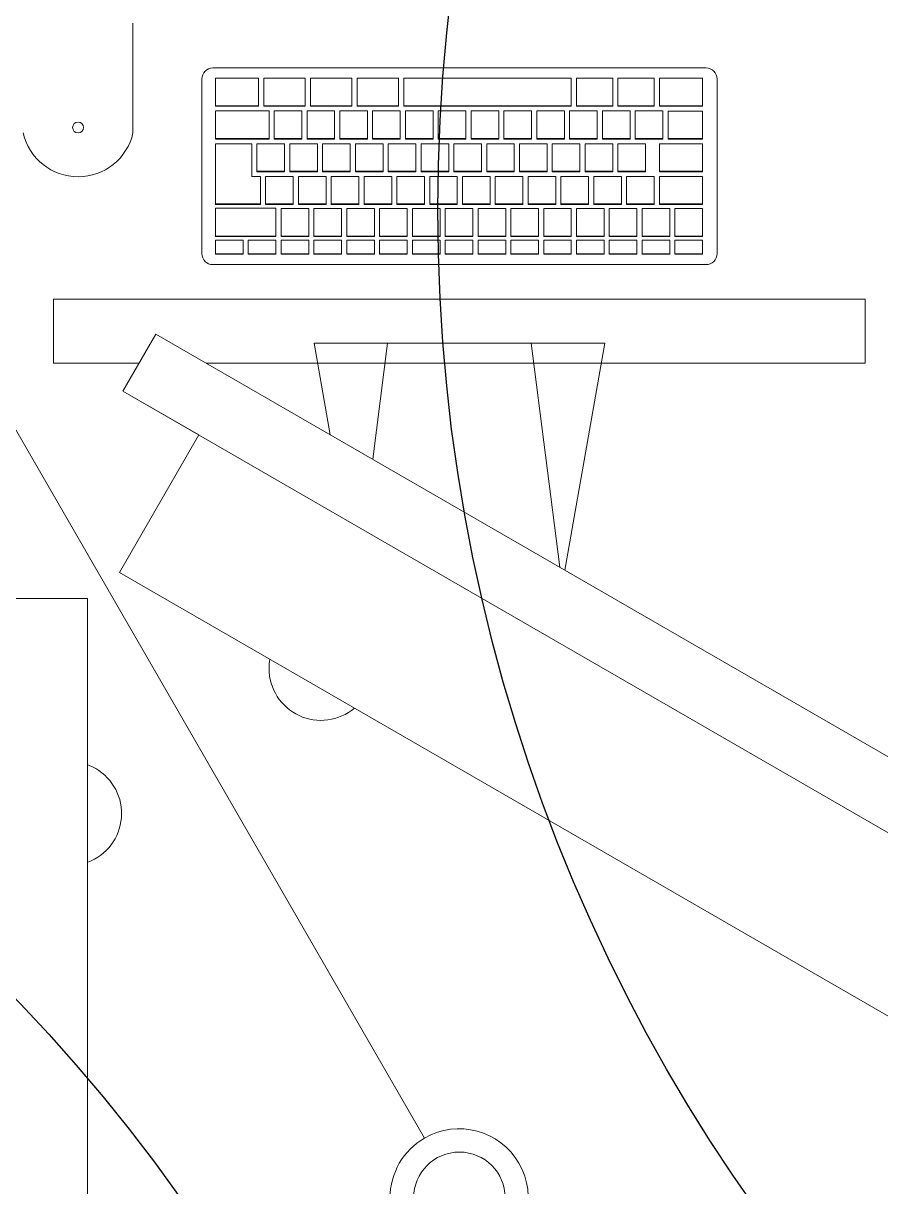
# Model space of a CAD drawing. Header units: millimetres. Extents: x 155920 to 295199, y -4084 to 97293.
# Drawn here: x 176446 to 176942, y 23901 to 24574 of the extents above; entities that cross this region are included whole.
import ezdxf

# ---------------------------------------------------------------- set-up
doc = ezdxf.new("R2010")
doc.units = ezdxf.units.MM
doc.header["$MEASUREMENT"] = 0
for name, color, linetype, lineweight in [('A-GENM', 8, 'CONTINUOUS', 9), ('E-ELEC-EQPM', 8, 'CONTINUOUS', 9), ('I-FURN', 8, 'CONTINUOUS', 9)]:
    doc.layers.add(name, color=color, linetype=linetype, lineweight=lineweight)
doc.layers.add('Social Distancing', color=7, linetype='CONTINUOUS')

msp = doc.modelspace()

# ---------------------------------------------------------------- linework, layer by layer
at = {"layer": 'A-GENM'}
for p, q in [((176509.38, 24510.63), (176509.38, 24574.13)), ((176841.14, 24548.25), (176555.6, 24548.25)), ((176549.25, 24541.9), (176549.25, 24440.74)), ((176582.14, 24542.26), (176557.14, 24542.26)), ((176557.14, 24542.26), (176557.14, 24526.33)), ((176582.14, 24526.33), (176582.14, 24542.26)), ((176609.14, 24542.26), (176585.14, 24542.26)), ((176585.14, 24542.26), (176585.14, 24526.33)), ((176609.14, 24526.33), (176609.14, 24542.26)), ((176636.14, 24542.26), (176612.14, 24542.26)), ((176612.14, 24542.26), (176612.14, 24526.33)), ((176636.14, 24526.33), (176636.14, 24542.26)), ((176663.14, 24542.26), (176639.14, 24542.26)), ((176639.14, 24542.26), (176639.14, 24526.33)), ((176663.14, 24526.33), (176663.14, 24542.26)), ((176666.14, 24542.26), (176666.14, 24526.33)), ((176763.14, 24542.26), (176666.14, 24542.26)), ((176763.14, 24526.33), (176763.14, 24542.26)), ((176766.14, 24542.26), (176766.14, 24526.33)), ((176787.14, 24542.26), (176766.14, 24542.26)), ((176787.14, 24526.33), (176787.14, 24542.26)), ((176790.14, 24542.26), (176790.14, 24526.33)), ((176811.14, 24542.26), (176790.14, 24542.26)), ((176811.14, 24526.33), (176811.14, 24542.26)), ((176814.14, 24542.26), (176814.14, 24526.33)), ((176839.14, 24542.26), (176814.14, 24542.26)), ((176839.14, 24526.33), (176839.14, 24542.26)), ((176847.49, 24440.74), (176847.49, 24541.9)), ((176557.14, 24526.33), (176582.14, 24526.33)), ((176557.14, 24526.05), (176557.14, 24526.33)), ((176582.14, 24526.05), (176557.14, 24526.05)), ((176582.14, 24526.05), (176582.14, 24526.33)), ((176585.14, 24526.33), (176609.14, 24526.33)), ((176585.14, 24526.05), (176585.14, 24526.33)), ((176609.14, 24526.05), (176585.14, 24526.05)), ((176609.14, 24526.05), (176609.14, 24526.33)), ((176612.14, 24526.33), (176636.14, 24526.33)), ((176612.14, 24526.05), (176612.14, 24526.33)), ((176636.14, 24526.05), (176612.14, 24526.05)), ((176636.14, 24526.05), (176636.14, 24526.33)), ((176639.14, 24526.33), (176663.14, 24526.33)), ((176639.14, 24526.05), (176639.14, 24526.33)), ((176663.14, 24526.05), (176639.14, 24526.05)), ((176663.14, 24526.05), (176663.14, 24526.33)), ((176666.14, 24526.33), (176763.14, 24526.33)), ((176666.14, 24526.05), (176666.14, 24526.33)), ((176763.14, 24526.05), (176666.14, 24526.05)), ((176763.14, 24526.05), (176763.14, 24526.33)), ((176766.14, 24526.33), (176787.14, 24526.33)), ((176766.14, 24526.05), (176766.14, 24526.33)), ((176787.14, 24526.05), (176766.14, 24526.05)), ((176787.14, 24526.05), (176787.14, 24526.33)), ((176790.14, 24526.33), (176811.14, 24526.33)), ((176790.14, 24526.05), (176790.14, 24526.33)), ((176811.14, 24526.05), (176790.14, 24526.05)), ((176811.14, 24526.05), (176811.14, 24526.33)), ((176814.14, 24526.33), (176839.14, 24526.33)), ((176814.14, 24526.05), (176814.14, 24526.33)), ((176839.14, 24526.05), (176814.14, 24526.05)), ((176839.14, 24526.05), (176839.14, 24526.33)), ((176557.14, 24523.36), (176557.14, 24507.4)), ((176588.14, 24523.36), (176557.14, 24523.36)), ((176588.14, 24507.4), (176588.14, 24523.36)), ((176591.14, 24523.36), (176591.14, 24507.4)), ((176607.14, 24523.36), (176591.14, 24523.36)), ((176607.14, 24507.4), (176607.14, 24523.36)), ((176610.14, 24523.36), (176610.14, 24507.4)), ((176626.14, 24523.36), (176610.14, 24523.36)), ((176626.14, 24507.4), (176626.14, 24523.36)), ((176629.14, 24523.36), (176629.14, 24507.4)), ((176645.14, 24523.36), (176629.14, 24523.36)), ((176645.14, 24507.4), (176645.14, 24523.36)), ((176648.14, 24523.36), (176648.14, 24507.4)), ((176664.14, 24523.36), (176648.14, 24523.36)), ((176664.14, 24507.4), (176664.14, 24523.36)), ((176667.14, 24523.36), (176667.14, 24507.4)), ((176683.14, 24523.36), (176667.14, 24523.36)), ((176683.14, 24507.4), (176683.14, 24523.36)), ((176686.14, 24523.36), (176686.14, 24507.4)), ((176702.14, 24523.36), (176686.14, 24523.36)), ((176702.14, 24507.4), (176702.14, 24523.36)), ((176705.14, 24523.36), (176705.14, 24507.4)), ((176721.14, 24523.36), (176705.14, 24523.36)), ((176721.14, 24507.4), (176721.14, 24523.36)), ((176724.14, 24523.36), (176724.14, 24507.4)), ((176740.14, 24523.36), (176724.14, 24523.36)), ((176740.14, 24507.4), (176740.14, 24523.36)), ((176743.14, 24523.36), (176743.14, 24507.4)), ((176759.14, 24523.36), (176743.14, 24523.36)), ((176759.14, 24507.4), (176759.14, 24523.36)), ((176762.14, 24523.36), (176762.14, 24507.4)), ((176778.14, 24523.36), (176762.14, 24523.36)), ((176778.14, 24507.4), (176778.14, 24523.36)), ((176781.14, 24523.36), (176781.14, 24507.4)), ((176797.14, 24523.36), (176781.14, 24523.36)), ((176797.14, 24507.4), (176797.14, 24523.36)), ((176800.14, 24523.36), (176800.14, 24507.4)), ((176816.14, 24523.36), (176800.14, 24523.36)), ((176816.14, 24507.4), (176816.14, 24523.36)), ((176819.14, 24523.34), (176819.14, 24507.4)), ((176839.14, 24523.34), (176819.14, 24523.34)), ((176839.14, 24507.4), (176839.14, 24523.34)), ((176557.14, 24507.4), (176588.14, 24507.4)), ((176557.14, 24507.12), (176557.14, 24507.4)), ((176588.14, 24507.12), (176557.14, 24507.12)), ((176578.14, 24504.43), (176557.14, 24504.43)), ((176557.14, 24504.43), (176557.14, 24469.54)), ((176578.14, 24485.5), (176578.14, 24504.43)), ((176581.14, 24504.43), (176581.14, 24488.47)), ((176597.14, 24504.43), (176581.14, 24504.43)), ((176588.14, 24507.12), (176588.14, 24507.4)), ((176591.14, 24507.4), (176607.14, 24507.4)), ((176591.14, 24507.12), (176591.14, 24507.4)), ((176607.14, 24507.12), (176591.14, 24507.12)), ((176597.14, 24488.47), (176597.14, 24504.43)), ((176600.14, 24504.43), (176600.14, 24488.47)), ((176616.14, 24504.43), (176600.14, 24504.43)), ((176607.14, 24507.12), (176607.14, 24507.4)), ((176610.14, 24507.4), (176626.14, 24507.4)), ((176610.14, 24507.12), (176610.14, 24507.4)), ((176626.14, 24507.12), (176610.14, 24507.12)), ((176616.14, 24488.47), (176616.14, 24504.43)), ((176619.14, 24504.43), (176619.14, 24488.47)), ((176635.14, 24504.43), (176619.14, 24504.43)), ((176626.14, 24507.12), (176626.14, 24507.4)), ((176629.14, 24507.4), (176645.14, 24507.4)), ((176629.14, 24507.12), (176629.14, 24507.4)), ((176645.14, 24507.12), (176629.14, 24507.12)), ((176635.14, 24488.47), (176635.14, 24504.43)), ((176638.14, 24504.43), (176638.14, 24488.47)), ((176654.14, 24504.43), (176638.14, 24504.43)), ((176645.14, 24507.12), (176645.14, 24507.4)), ((176648.14, 24507.4), (176664.14, 24507.4)), ((176648.14, 24507.12), (176648.14, 24507.4)), ((176664.14, 24507.12), (176648.14, 24507.12)), ((176654.14, 24488.47), (176654.14, 24504.43)), ((176657.14, 24504.43), (176657.14, 24488.47)), ((176673.14, 24504.43), (176657.14, 24504.43)), ((176664.14, 24507.12), (176664.14, 24507.4)), ((176667.14, 24507.4), (176683.14, 24507.4)), ((176667.14, 24507.12), (176667.14, 24507.4)), ((176683.14, 24507.12), (176667.14, 24507.12)), ((176673.14, 24488.47), (176673.14, 24504.43)), ((176676.14, 24504.43), (176676.14, 24488.47)), ((176692.14, 24504.43), (176676.14, 24504.43)), ((176683.14, 24507.12), (176683.14, 24507.4)), ((176686.14, 24507.4), (176702.14, 24507.4)), ((176686.14, 24507.12), (176686.14, 24507.4)), ((176702.14, 24507.12), (176686.14, 24507.12)), ((176692.14, 24488.47), (176692.14, 24504.43)), ((176695.14, 24504.43), (176695.14, 24488.47)), ((176711.14, 24504.43), (176695.14, 24504.43)), ((176702.14, 24507.12), (176702.14, 24507.4)), ((176705.14, 24507.4), (176721.14, 24507.4)), ((176705.14, 24507.12), (176705.14, 24507.4)), ((176721.14, 24507.12), (176705.14, 24507.12)), ((176711.14, 24488.47), (176711.14, 24504.43)), ((176714.14, 24504.43), (176714.14, 24488.47)), ((176730.14, 24504.43), (176714.14, 24504.43)), ((176721.14, 24507.12), (176721.14, 24507.4)), ((176724.14, 24507.4), (176740.14, 24507.4)), ((176724.14, 24507.12), (176724.14, 24507.4)), ((176740.14, 24507.12), (176724.14, 24507.12)), ((176730.14, 24488.47), (176730.14, 24504.43)), ((176733.14, 24504.43), (176733.14, 24488.47)), ((176749.14, 24504.43), (176733.14, 24504.43)), ((176740.14, 24507.12), (176740.14, 24507.4)), ((176743.14, 24507.4), (176759.14, 24507.4)), ((176743.14, 24507.12), (176743.14, 24507.4)), ((176759.14, 24507.12), (176743.14, 24507.12)), ((176749.14, 24488.47), (176749.14, 24504.43)), ((176752.14, 24504.43), (176752.14, 24488.47)), ((176768.14, 24504.43), (176752.14, 24504.43)), ((176759.14, 24507.12), (176759.14, 24507.4)), ((176762.14, 24507.4), (176778.14, 24507.4)), ((176762.14, 24507.12), (176762.14, 24507.4)), ((176778.14, 24507.12), (176762.14, 24507.12)), ((176768.14, 24488.47), (176768.14, 24504.43)), ((176771.14, 24504.43), (176771.14, 24488.47)), ((176787.14, 24504.43), (176771.14, 24504.43)), ((176778.14, 24507.12), (176778.14, 24507.4)), ((176781.14, 24507.4), (176797.14, 24507.4)), ((176781.14, 24507.12), (176781.14, 24507.4)), ((176797.14, 24507.12), (176781.14, 24507.12)), ((176787.14, 24488.47), (176787.14, 24504.43)), ((176790.14, 24504.43), (176790.14, 24488.47)), ((176806.14, 24504.43), (176790.14, 24504.43)), ((176797.14, 24507.12), (176797.14, 24507.4)), ((176800.14, 24507.4), (176816.14, 24507.4)), ((176800.14, 24507.12), (176800.14, 24507.4)), ((176816.14, 24507.12), (176800.14, 24507.12)), ((176806.14, 24488.47), (176806.14, 24504.43)), ((176814.14, 24504.41), (176814.14, 24488.47)), ((176839.14, 24504.41), (176814.14, 24504.41)), ((176816.14, 24507.12), (176816.14, 24507.4)), ((176819.14, 24507.4), (176839.14, 24507.4)), ((176819.14, 24507.12), (176819.14, 24507.4)), ((176839.14, 24507.12), (176819.14, 24507.12)), ((176839.14, 24507.12), (176839.14, 24507.4)), ((176839.14, 24488.47), (176839.14, 24504.41)), ((176583.14, 24485.5), (176578.14, 24485.5)), ((176581.14, 24488.47), (176597.14, 24488.47)), ((176581.14, 24488.19), (176581.14, 24488.47)), ((176597.14, 24488.19), (176581.14, 24488.19)), ((176583.14, 24469.54), (176583.14, 24485.5)), ((176586.14, 24485.5), (176586.14, 24469.54)), ((176602.14, 24485.5), (176586.14, 24485.5)), ((176597.14, 24488.19), (176597.14, 24488.47)), ((176600.14, 24488.47), (176616.14, 24488.47)), ((176600.14, 24488.19), (176600.14, 24488.47)), ((176616.14, 24488.19), (176600.14, 24488.19)), ((176602.14, 24469.54), (176602.14, 24485.5)), ((176605.14, 24485.5), (176605.14, 24469.54)), ((176621.14, 24485.5), (176605.14, 24485.5)), ((176616.14, 24488.19), (176616.14, 24488.47)), ((176619.14, 24488.47), (176635.14, 24488.47)), ((176619.14, 24488.19), (176619.14, 24488.47)), ((176635.14, 24488.19), (176619.14, 24488.19)), ((176621.14, 24469.54), (176621.14, 24485.5)), ((176624.14, 24485.5), (176624.14, 24469.54)), ((176640.14, 24485.5), (176624.14, 24485.5)), ((176635.14, 24488.19), (176635.14, 24488.47)), ((176638.14, 24488.47), (176654.14, 24488.47)), ((176638.14, 24488.19), (176638.14, 24488.47)), ((176654.14, 24488.19), (176638.14, 24488.19)), ((176640.14, 24469.54), (176640.14, 24485.5)), ((176643.14, 24485.5), (176643.14, 24469.54)), ((176659.14, 24485.5), (176643.14, 24485.5)), ((176654.14, 24488.19), (176654.14, 24488.47)), ((176657.14, 24488.47), (176673.14, 24488.47)), ((176657.14, 24488.19), (176657.14, 24488.47)), ((176673.14, 24488.19), (176657.14, 24488.19)), ((176659.14, 24469.54), (176659.14, 24485.5)), ((176662.14, 24485.5), (176662.14, 24469.54)), ((176678.14, 24485.5), (176662.14, 24485.5)), ((176673.14, 24488.19), (176673.14, 24488.47)), ((176676.14, 24488.47), (176692.14, 24488.47)), ((176676.14, 24488.19), (176676.14, 24488.47)), ((176692.14, 24488.19), (176676.14, 24488.19)), ((176678.14, 24469.54), (176678.14, 24485.5)), ((176681.14, 24485.5), (176681.14, 24469.54)), ((176697.14, 24485.5), (176681.14, 24485.5)), ((176692.14, 24488.19), (176692.14, 24488.47)), ((176695.14, 24488.47), (176711.14, 24488.47)), ((176695.14, 24488.19), (176695.14, 24488.47)), ((176711.14, 24488.19), (176695.14, 24488.19)), ((176697.14, 24469.54), (176697.14, 24485.5)), ((176700.14, 24485.5), (176700.14, 24469.54)), ((176716.14, 24485.5), (176700.14, 24485.5)), ((176711.14, 24488.19), (176711.14, 24488.47)), ((176714.14, 24488.47), (176730.14, 24488.47)), ((176714.14, 24488.19), (176714.14, 24488.47)), ((176730.14, 24488.19), (176714.14, 24488.19)), ((176716.14, 24469.54), (176716.14, 24485.5)), ((176719.14, 24485.5), (176719.14, 24469.54)), ((176735.14, 24485.5), (176719.14, 24485.5)), ((176730.14, 24488.19), (176730.14, 24488.47)), ((176733.14, 24488.47), (176749.14, 24488.47)), ((176733.14, 24488.19), (176733.14, 24488.47)), ((176749.14, 24488.19), (176733.14, 24488.19)), ((176735.14, 24469.54), (176735.14, 24485.5)), ((176738.14, 24485.5), (176738.14, 24469.54)), ((176754.14, 24485.5), (176738.14, 24485.5)), ((176749.14, 24488.19), (176749.14, 24488.47)), ((176752.14, 24488.47), (176768.14, 24488.47)), ((176752.14, 24488.19), (176752.14, 24488.47)), ((176768.14, 24488.19), (176752.14, 24488.19)), ((176754.14, 24469.54), (176754.14, 24485.5)), ((176757.14, 24485.5), (176757.14, 24469.54)), ((176773.14, 24485.5), (176757.14, 24485.5)), ((176768.14, 24488.19), (176768.14, 24488.47)), ((176771.14, 24488.47), (176787.14, 24488.47)), ((176771.14, 24488.19), (176771.14, 24488.47)), ((176787.14, 24488.19), (176771.14, 24488.19)), ((176773.14, 24469.54), (176773.14, 24485.5)), ((176776.14, 24485.5), (176776.14, 24469.54)), ((176792.14, 24485.5), (176776.14, 24485.5)), ((176787.14, 24488.19), (176787.14, 24488.47)), ((176790.14, 24488.47), (176806.14, 24488.47)), ((176790.14, 24488.19), (176790.14, 24488.47)), ((176806.14, 24488.19), (176790.14, 24488.19)), ((176792.14, 24469.54), (176792.14, 24485.5)), ((176795.14, 24485.5), (176795.14, 24469.54)), ((176811.14, 24485.5), (176795.14, 24485.5)), ((176806.14, 24488.19), (176806.14, 24488.47)), ((176811.14, 24469.54), (176811.14, 24485.5)), ((176814.14, 24488.47), (176839.14, 24488.47)), ((176814.14, 24488.19), (176814.14, 24488.47)), ((176839.14, 24488.19), (176814.14, 24488.19)), ((176814.14, 24485.48), (176814.14, 24469.54)), ((176839.14, 24485.48), (176814.14, 24485.48)), ((176839.14, 24488.19), (176839.14, 24488.47)), ((176839.14, 24469.54), (176839.14, 24485.48)), ((176557.14, 24469.54), (176583.14, 24469.54)), ((176557.14, 24469.27), (176557.14, 24469.54)), ((176583.14, 24469.27), (176583.14, 24469.54)), ((176586.14, 24469.54), (176602.14, 24469.54)), ((176586.14, 24469.27), (176586.14, 24469.54)), ((176602.14, 24469.27), (176602.14, 24469.54)), ((176605.14, 24469.54), (176621.14, 24469.54)), ((176605.14, 24469.27), (176605.14, 24469.54)), ((176621.14, 24469.27), (176621.14, 24469.54)), ((176624.14, 24469.54), (176640.14, 24469.54)), ((176624.14, 24469.27), (176624.14, 24469.54)), ((176640.14, 24469.27), (176640.14, 24469.54)), ((176643.14, 24469.54), (176659.14, 24469.54)), ((176643.14, 24469.27), (176643.14, 24469.54)), ((176659.14, 24469.27), (176659.14, 24469.54)), ((176662.14, 24469.54), (176678.14, 24469.54)), ((176662.14, 24469.27), (176662.14, 24469.54)), ((176678.14, 24469.27), (176678.14, 24469.54)), ((176681.14, 24469.54), (176697.14, 24469.54)), ((176681.14, 24469.27), (176681.14, 24469.54)), ((176697.14, 24469.27), (176697.14, 24469.54)), ((176700.14, 24469.54), (176716.14, 24469.54)), ((176700.14, 24469.27), (176700.14, 24469.54)), ((176716.14, 24469.27), (176716.14, 24469.54)), ((176719.14, 24469.54), (176735.14, 24469.54)), ((176719.14, 24469.27), (176719.14, 24469.54)), ((176735.14, 24469.27), (176735.14, 24469.54)), ((176738.14, 24469.54), (176754.14, 24469.54)), ((176738.14, 24469.27), (176738.14, 24469.54)), ((176754.14, 24469.27), (176754.14, 24469.54)), ((176757.14, 24469.54), (176773.14, 24469.54)), ((176757.14, 24469.27), (176757.14, 24469.54)), ((176773.14, 24469.27), (176773.14, 24469.54)), ((176776.14, 24469.54), (176792.14, 24469.54)), ((176776.14, 24469.27), (176776.14, 24469.54)), ((176792.14, 24469.27), (176792.14, 24469.54)), ((176795.14, 24469.54), (176811.14, 24469.54)), ((176795.14, 24469.27), (176795.14, 24469.54)), ((176811.14, 24469.27), (176811.14, 24469.54)), ((176814.14, 24469.54), (176839.14, 24469.54)), ((176814.14, 24469.27), (176814.14, 24469.54)), ((176839.14, 24469.27), (176839.14, 24469.54)), ((176583.14, 24469.27), (176557.14, 24469.27)), ((176592.14, 24467.13), (176557.14, 24467.13)), ((176557.14, 24467.13), (176557.14, 24450.89)), ((176602.14, 24469.27), (176586.14, 24469.27)), ((176592.14, 24450.89), (176592.14, 24467.13)), ((176595.14, 24466.85), (176595.14, 24450.89)), ((176611.14, 24466.85), (176595.14, 24466.85)), ((176621.14, 24469.27), (176605.14, 24469.27)), ((176611.14, 24450.89), (176611.14, 24466.85)), ((176614.14, 24466.85), (176614.14, 24450.89)), ((176630.14, 24466.85), (176614.14, 24466.85)), ((176640.14, 24469.27), (176624.14, 24469.27)), ((176630.14, 24450.89), (176630.14, 24466.85)), ((176633.14, 24466.85), (176633.14, 24450.89)), ((176649.14, 24466.85), (176633.14, 24466.85)), ((176659.14, 24469.27), (176643.14, 24469.27)), ((176649.14, 24450.89), (176649.14, 24466.85)), ((176652.14, 24466.85), (176652.14, 24450.89)), ((176668.14, 24466.85), (176652.14, 24466.85)), ((176678.14, 24469.27), (176662.14, 24469.27)), ((176668.14, 24450.89), (176668.14, 24466.85)), ((176671.14, 24466.85), (176671.14, 24450.89)), ((176687.14, 24466.85), (176671.14, 24466.85)), ((176697.14, 24469.27), (176681.14, 24469.27)), ((176687.14, 24450.89), (176687.14, 24466.85)), ((176690.14, 24466.85), (176690.14, 24450.89)), ((176706.14, 24466.85), (176690.14, 24466.85)), ((176716.14, 24469.27), (176700.14, 24469.27)), ((176706.14, 24450.89), (176706.14, 24466.85)), ((176709.14, 24466.85), (176709.14, 24450.89)), ((176725.14, 24466.85), (176709.14, 24466.85)), ((176735.14, 24469.27), (176719.14, 24469.27)), ((176725.14, 24450.89), (176725.14, 24466.85)), ((176728.14, 24466.85), (176728.14, 24450.89)), ((176744.14, 24466.85), (176728.14, 24466.85)), ((176754.14, 24469.27), (176738.14, 24469.27)), ((176744.14, 24450.89), (176744.14, 24466.85)), ((176747.14, 24466.85), (176747.14, 24450.89)), ((176763.14, 24466.85), (176747.14, 24466.85)), ((176773.14, 24469.27), (176757.14, 24469.27)), ((176763.14, 24450.89), (176763.14, 24466.85)), ((176766.14, 24466.85), (176766.14, 24450.89)), ((176782.14, 24466.85), (176766.14, 24466.85)), ((176792.14, 24469.27), (176776.14, 24469.27)), ((176782.14, 24450.89), (176782.14, 24466.85)), ((176785.14, 24466.85), (176785.14, 24450.89)), ((176801.14, 24466.85), (176785.14, 24466.85)), ((176811.14, 24469.27), (176795.14, 24469.27)), ((176801.14, 24450.89), (176801.14, 24466.85)), ((176804.14, 24466.85), (176804.14, 24450.89)), ((176820.14, 24466.85), (176804.14, 24466.85)), ((176839.14, 24469.27), (176814.14, 24469.27)), ((176820.14, 24450.89), (176820.14, 24466.85)), ((176823.14, 24466.85), (176823.14, 24450.89)), ((176839.14, 24466.85), (176823.14, 24466.85)), ((176839.14, 24450.89), (176839.14, 24466.85)), ((176557.14, 24450.89), (176592.14, 24450.89)), ((176557.14, 24450.62), (176557.14, 24450.89)), ((176592.14, 24450.62), (176557.14, 24450.62)), ((176592.14, 24450.62), (176592.14, 24450.89)), ((176595.14, 24450.89), (176611.14, 24450.89)), ((176595.14, 24450.62), (176595.14, 24450.89)), ((176611.14, 24450.62), (176595.14, 24450.62)), ((176611.14, 24450.62), (176611.14, 24450.89)), ((176614.14, 24450.89), (176630.14, 24450.89)), ((176614.14, 24450.62), (176614.14, 24450.89)), ((176630.14, 24450.62), (176614.14, 24450.62)), ((176630.14, 24450.62), (176630.14, 24450.89)), ((176633.14, 24450.89), (176649.14, 24450.89)), ((176633.14, 24450.62), (176633.14, 24450.89)), ((176649.14, 24450.62), (176633.14, 24450.62)), ((176649.14, 24450.62), (176649.14, 24450.89)), ((176652.14, 24450.89), (176668.14, 24450.89)), ((176652.14, 24450.62), (176652.14, 24450.89)), ((176668.14, 24450.62), (176652.14, 24450.62)), ((176668.14, 24450.62), (176668.14, 24450.89)), ((176671.14, 24450.89), (176687.14, 24450.89)), ((176671.14, 24450.62), (176671.14, 24450.89)), ((176687.14, 24450.62), (176671.14, 24450.62)), ((176687.14, 24450.62), (176687.14, 24450.89)), ((176690.14, 24450.89), (176706.14, 24450.89)), ((176690.14, 24450.62), (176690.14, 24450.89)), ((176706.14, 24450.62), (176690.14, 24450.62)), ((176706.14, 24450.62), (176706.14, 24450.89)), ((176709.14, 24450.89), (176725.14, 24450.89)), ((176709.14, 24450.62), (176709.14, 24450.89)), ((176725.14, 24450.62), (176709.14, 24450.62)), ((176725.14, 24450.62), (176725.14, 24450.89)), ((176728.14, 24450.89), (176744.14, 24450.89)), ((176728.14, 24450.62), (176728.14, 24450.89)), ((176744.14, 24450.62), (176728.14, 24450.62)), ((176744.14, 24450.62), (176744.14, 24450.89)), ((176747.14, 24450.89), (176763.14, 24450.89)), ((176747.14, 24450.62), (176747.14, 24450.89)), ((176763.14, 24450.62), (176747.14, 24450.62)), ((176763.14, 24450.62), (176763.14, 24450.89)), ((176766.14, 24450.89), (176782.14, 24450.89)), ((176766.14, 24450.62), (176766.14, 24450.89)), ((176782.14, 24450.62), (176766.14, 24450.62)), ((176782.14, 24450.62), (176782.14, 24450.89)), ((176785.14, 24450.89), (176801.14, 24450.89)), ((176785.14, 24450.62), (176785.14, 24450.89)), ((176801.14, 24450.62), (176785.14, 24450.62)), ((176801.14, 24450.62), (176801.14, 24450.89)), ((176804.14, 24450.89), (176820.14, 24450.89)), ((176804.14, 24450.62), (176804.14, 24450.89)), ((176820.14, 24450.62), (176804.14, 24450.62)), ((176820.14, 24450.62), (176820.14, 24450.89)), ((176823.14, 24450.89), (176839.14, 24450.89)), ((176823.14, 24450.62), (176823.14, 24450.89)), ((176839.14, 24450.62), (176823.14, 24450.62)), ((176839.14, 24450.62), (176839.14, 24450.89)), ((176557.14, 24448.63), (176557.14, 24440.65)), ((176573.14, 24448.63), (176557.14, 24448.63)), ((176573.14, 24440.65), (176573.14, 24448.63)), ((176576.14, 24448.63), (176576.14, 24440.65)), ((176592.14, 24448.63), (176576.14, 24448.63)), ((176592.14, 24440.65), (176592.14, 24448.63)), ((176595.14, 24448.63), (176595.14, 24440.65)), ((176611.14, 24448.63), (176595.14, 24448.63)), ((176611.14, 24440.65), (176611.14, 24448.63)), ((176614.14, 24448.63), (176614.14, 24440.65)), ((176630.14, 24448.63), (176614.14, 24448.63)), ((176630.14, 24440.65), (176630.14, 24448.63)), ((176633.14, 24448.63), (176633.14, 24440.65)), ((176649.14, 24448.63), (176633.14, 24448.63)), ((176649.14, 24440.65), (176649.14, 24448.63)), ((176652.14, 24448.63), (176652.14, 24440.65)), ((176668.14, 24448.63), (176652.14, 24448.63)), ((176668.14, 24440.65), (176668.14, 24448.63)), ((176671.14, 24448.63), (176671.14, 24440.65)), ((176687.14, 24448.63), (176671.14, 24448.63)), ((176687.14, 24440.65), (176687.14, 24448.63)), ((176690.14, 24448.63), (176690.14, 24440.65)), ((176706.14, 24448.63), (176690.14, 24448.63)), ((176706.14, 24440.65), (176706.14, 24448.63)), ((176709.14, 24448.63), (176709.14, 24440.65)), ((176725.14, 24448.63), (176709.14, 24448.63)), ((176725.14, 24440.65), (176725.14, 24448.63)), ((176728.14, 24448.63), (176728.14, 24440.65)), ((176744.14, 24448.63), (176728.14, 24448.63)), ((176744.14, 24440.65), (176744.14, 24448.63)), ((176747.14, 24448.63), (176747.14, 24440.65)), ((176763.14, 24448.63), (176747.14, 24448.63)), ((176763.14, 24440.65), (176763.14, 24448.63)), ((176766.14, 24448.63), (176766.14, 24440.65)), ((176782.14, 24448.63), (176766.14, 24448.63)), ((176782.14, 24440.65), (176782.14, 24448.63)), ((176785.14, 24448.63), (176785.14, 24440.65)), ((176801.14, 24448.63), (176785.14, 24448.63)), ((176801.14, 24440.65), (176801.14, 24448.63)), ((176804.14, 24448.63), (176804.14, 24440.65)), ((176820.14, 24448.63), (176804.14, 24448.63)), ((176820.14, 24440.65), (176820.14, 24448.63)), ((176823.14, 24448.63), (176823.14, 24440.65)), ((176839.14, 24448.63), (176823.14, 24448.63)), ((176839.14, 24440.65), (176839.14, 24448.63)), ((176557.14, 24440.65), (176573.14, 24440.65)), ((176557.14, 24440.38), (176557.14, 24440.65)), ((176573.14, 24440.38), (176557.14, 24440.38)), ((176573.14, 24440.38), (176573.14, 24440.65)), ((176576.14, 24440.65), (176592.14, 24440.65)), ((176576.14, 24440.38), (176576.14, 24440.65)), ((176592.14, 24440.38), (176576.14, 24440.38)), ((176592.14, 24440.38), (176592.14, 24440.65)), ((176595.14, 24440.65), (176611.14, 24440.65)), ((176595.14, 24440.38), (176595.14, 24440.65)), ((176611.14, 24440.38), (176595.14, 24440.38)), ((176611.14, 24440.38), (176611.14, 24440.65)), ((176614.14, 24440.65), (176630.14, 24440.65)), ((176614.14, 24440.38), (176614.14, 24440.65)), ((176630.14, 24440.38), (176614.14, 24440.38)), ((176630.14, 24440.38), (176630.14, 24440.65)), ((176633.14, 24440.65), (176649.14, 24440.65)), ((176633.14, 24440.38), (176633.14, 24440.65)), ((176649.14, 24440.38), (176633.14, 24440.38)), ((176649.14, 24440.38), (176649.14, 24440.65)), ((176652.14, 24440.65), (176668.14, 24440.65)), ((176652.14, 24440.38), (176652.14, 24440.65)), ((176668.14, 24440.38), (176652.14, 24440.38)), ((176668.14, 24440.38), (176668.14, 24440.65)), ((176671.14, 24440.65), (176687.14, 24440.65)), ((176671.14, 24440.38), (176671.14, 24440.65)), ((176687.14, 24440.38), (176671.14, 24440.38)), ((176687.14, 24440.38), (176687.14, 24440.65)), ((176690.14, 24440.65), (176706.14, 24440.65)), ((176690.14, 24440.38), (176690.14, 24440.65)), ((176706.14, 24440.38), (176690.14, 24440.38)), ((176706.14, 24440.38), (176706.14, 24440.65)), ((176709.14, 24440.65), (176725.14, 24440.65)), ((176709.14, 24440.38), (176709.14, 24440.65)), ((176725.14, 24440.38), (176709.14, 24440.38)), ((176725.14, 24440.38), (176725.14, 24440.65)), ((176728.14, 24440.65), (176744.14, 24440.65)), ((176728.14, 24440.38), (176728.14, 24440.65)), ((176744.14, 24440.38), (176728.14, 24440.38)), ((176744.14, 24440.38), (176744.14, 24440.65)), ((176747.14, 24440.65), (176763.14, 24440.65)), ((176747.14, 24440.38), (176747.14, 24440.65)), ((176763.14, 24440.38), (176747.14, 24440.38)), ((176763.14, 24440.38), (176763.14, 24440.65)), ((176766.14, 24440.65), (176782.14, 24440.65)), ((176766.14, 24440.38), (176766.14, 24440.65)), ((176782.14, 24440.38), (176766.14, 24440.38)), ((176782.14, 24440.38), (176782.14, 24440.65)), ((176785.14, 24440.65), (176801.14, 24440.65)), ((176785.14, 24440.38), (176785.14, 24440.65)), ((176801.14, 24440.38), (176785.14, 24440.38)), ((176801.14, 24440.38), (176801.14, 24440.65)), ((176804.14, 24440.65), (176820.14, 24440.65)), ((176804.14, 24440.38), (176804.14, 24440.65)), ((176820.14, 24440.38), (176804.14, 24440.38)), ((176820.14, 24440.38), (176820.14, 24440.65)), ((176823.14, 24440.65), (176839.14, 24440.65)), ((176823.14, 24440.38), (176823.14, 24440.65)), ((176839.14, 24440.38), (176823.14, 24440.38)), ((176839.14, 24440.38), (176839.14, 24440.65)), ((176555.6, 24434.39), (176841.14, 24434.39))]:
    msp.add_line(p, q, dxfattribs=at)
for centre, radius, start, end in [((176555.6, 24541.9), 6.35, 90, 180), ((176841.14, 24541.9), 6.35, 0, 90), ((176477.63, 24513.79), 3.16, 0, 180), ((176477.63, 24517.78), 32.54, 192.68038, 347.31962), ((176477.63, 24513.79), 3.16, 180, 0), ((176555.6, 24440.74), 6.35, 180, 270), ((176841.14, 24440.74), 6.35, 270, 0)]:
    msp.add_arc(centre, radius, start, end, dxfattribs=at)
at = {"layer": 'E-ELEC-EQPM'}
for p, q in [((176503.59, 24361.24), (176522.64, 24394.24)), ((176503.59, 24361.24), (176522.64, 24394.24)), ((176522.64, 24394.24), (177215.46, 23994.24)), ((176522.64, 24394.24), (177215.46, 23994.24)), ((176547.58, 24335.84), (176503.59, 24361.24)), ((177196.41, 23961.24), (176503.59, 24361.24)), ((176501.63, 24256.26), (176547.58, 24335.84)), ((176501.63, 24256.26), (176547.58, 24335.84)), ((177106.47, 23907.06), (176501.63, 24256.26)), ((177106.47, 23907.06), (176501.63, 24256.26)), ((176391.24, 24241.11), (176483.14, 24241.11)), ((176391.24, 24241.11), (176483.14, 24241.11)), ((176483.14, 24241.11), (176483.14, 23542.71)), ((176483.14, 24241.11), (176483.14, 23542.71))]:
    msp.add_line(p, q, dxfattribs=at)
at = {"layer": 'I-FURN'}
for p, q in [((176678.2, 23928.8), (176123.17, 24890.07)), ((176123.17, 24890.07), (176678.2, 23928.8)), ((176463.42, 24377.31), (176463.42, 24414.39)), ((176933.32, 24414.39), (176463.42, 24414.39)), ((176933.32, 24377.31), (176933.32, 24414.39)), ((176614.21, 24388.99), (176782.53, 24388.99)), ((176623.58, 24335.96), (176614.21, 24388.99)), ((176656.8, 24388.99), (176648.2, 24321.74)), ((176739.94, 24388.99), (176756.54, 24259.2)), ((176782.53, 24388.99), (176759.36, 24257.57)), ((176463.42, 24377.31), (176512.86, 24377.31)), ((176551.97, 24377.31), (176933.32, 24377.31))]:
    msp.add_line(p, q, dxfattribs=at)
for centre, radius, start, end in [((176618.2, 24200.58), 30, 169.77024, 180), ((176618.2, 24200.58), 30, 180, 310.22976), ((176472.82, 24116.64), 30, 60.00282, 69.69206), ((176472.82, 24116.64), 30, 290.30789, 60.00282), ((176698.2, 23894.15), 40, 300.00141, 120.00141), ((176698.2, 23894.15), 40, 120.00141, 300.00141), ((176698.37, 23894.14), 26.51, 0, 180)]:
    msp.add_arc(centre, radius, start, end, dxfattribs=at)
at = {"layer": 'Social Distancing'}
for centre in [(177685.83, 24466.44), (175720.44, 23316.51)]:
    msp.add_circle(centre, 1000, dxfattribs=at)

doc.saveas('drawing.dxf')
